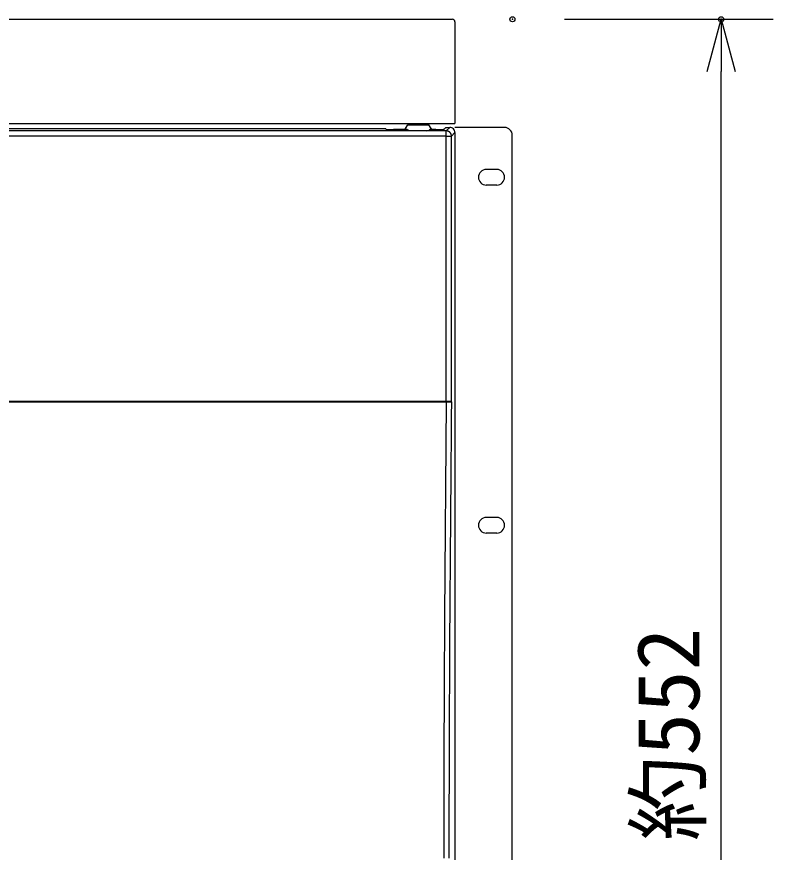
# Model space of a CAD drawing. Units: millimetres, scale not verified. Extents: x -62 to 62, y -116 to 117.
# Drawn here: x -23.14 to 5.86, y 44.98 to 77.03 of the extents above; entities that cross this region are included whole.
import ezdxf
from ezdxf.enums import TextEntityAlignment as Align

# ---------------------------------------------------------------- set-up
doc = ezdxf.new("R2010")
doc.units = ezdxf.units.MM
doc.header["$LTSCALE"] = 0.392256
doc.header["$PDMODE"] = 32
doc.header["$PDSIZE"] = 0.196
for name, color, linetype in [('0-2_GAIKEI', 1, 'Continuous'), ('0-3_WAKU', 3, 'Continuous'), ('0-4_DEFPOINTS', 7, 'Continuous')]:
    doc.layers.add(name, color=color, linetype=linetype)
doc.styles.add('ＭＳ ゴシック', font='')
doc.styles.get('ＭＳ ゴシック').set_extended_font_data('MS Gothic')

# ---------------------------------------------------------------- blocks, each defined once
blk = doc.blocks.new('_OPEN30')
at = {"layer": '0-4_DEFPOINTS'}
blk.add_line((0, 0), (-1, 0), dxfattribs=at)
blk.add_lwpolyline([(-1, 0.2679), (0, 0), (-1, -0.2679)], dxfattribs=at)

msp = doc.modelspace()

# ---------------------------------------------------------------- linework, layer by layer
at = {"layer": '0-2_GAIKEI', "color": 7}
for p, q in [((-49.8457, 76.9312), (-6.4457, 76.9312)), ((-6.3457, 76.8312), (-6.3457, 72.9312)), ((-49.9457, 72.9312), (-6.3457, 72.9312)), ((-8.24, 72.7398), (-8.1457, 72.8812)), ((-8.1457, 72.8812), (-7.3457, 72.8812)), ((-7.2514, 72.7398), (-7.3457, 72.8812)), ((-6.6962, 72.7812), (-6.7605, 72.7169)), ((-6.6962, 72.7812), (-6.5455, 72.7812)), ((-4.4457, 72.7814), (-6.3457, 72.7814)), ((-8.9957, 72.733), (-47.2957, 72.733)), ((-8.9957, 72.733), (-8.9957, 72.7177)), ((-8.1788, 72.6966), (-8.6957, 72.6966)), ((-8.2688, 72.6966), (-8.2457, 72.7312)), ((-8.24, 72.7398), (-8.2457, 72.7312)), ((-8.1788, 72.6966), (-8.1438, 72.6623)), ((-8.1431, 72.6619), (-8.1438, 72.6623)), ((-8.1371, 72.6607), (-8.1431, 72.6619)), ((-8.1156, 72.6589), (-8.1371, 72.6607)), ((-8.0439, 72.6573), (-8.1156, 72.6589)), ((-7.4476, 72.6573), (-8.0439, 72.6573)), ((-7.4476, 72.6573), (-7.3759, 72.6589)), ((-7.3759, 72.6589), (-7.3544, 72.6607)), ((-7.3544, 72.6607), (-7.3484, 72.6619)), ((-7.3484, 72.6619), (-7.3476, 72.6623)), ((-7.3476, 72.6623), (-7.3126, 72.6966)), ((-7.0702, 72.6966), (-7.3126, 72.6966)), ((-7.2514, 72.7398), (-7.2457, 72.7312)), ((-7.2226, 72.6966), (-7.2457, 72.7312)), ((-6.3457, 72.5815), (-6.3457, 28.6809)), ((-4.1457, 28.8813), (-4.1457, 72.4814)), ((-6.6801, 62.2812), (-6.6801, 62.2569)), ((-6.6801, 62.2812), (-6.5323, 62.2812)), ((-6.6801, 62.2569), (-6.5452, 62.2553)), ((-6.5452, 62.2553), (-6.4944, 62.2531)), ((-6.5323, 62.2812), (-6.5078, 62.2794)), ((-6.5078, 62.2794), (-6.496, 62.2762)), ((-6.496, 62.2762), (-6.4869, 62.2704)), ((-6.4944, 62.2531), (-6.4824, 62.2519)), ((-6.4824, 62.2519), (-6.4809, 62.2515)), ((-6.4809, 62.2515), (-6.48, 62.2512)), ((-6.48, 62.2512), (-6.4773, 62.2512))]:
    msp.add_line(p, q, dxfattribs=at)
at = {"layer": '0-2_GAIKEI'}
for p, q in [((-6.677, 72.6496), (-6.5455, 72.7812)), ((-6.677, 72.6496), (-49.6144, 72.6496)), ((-6.677, 72.4499), (-6.677, 72.6496)), ((-6.4773, 72.4499), (-6.3457, 72.5815)), ((-6.4773, 62.2512), (-6.4773, 72.4499)), ((-4.7407, 71.1713), (-5.1407, 71.1713)), ((-4.7407, 70.5713), (-5.1407, 70.5713)), ((-49.6114, 62.2812), (-6.6801, 62.2812)), ((-49.6114, 62.2569), (-6.6801, 62.2569)), ((-4.7407, 57.8213), (-5.1407, 57.8213)), ((-4.7407, 57.2213), (-5.1407, 57.2213))]:
    msp.add_line(p, q, dxfattribs=at)
for points in [[(-6.677, 72.4499), (-49.6144, 72.4499), (-49.6144, 72.6496)], [(-6.6513, 72.6478), (-6.6531, 72.648), (-6.6549, 72.6482), (-6.6568, 72.6483), (-6.6586, 72.6485), (-6.6604, 72.6486), (-6.6623, 72.6488), (-6.6641, 72.6489), (-6.666, 72.649), (-6.6678, 72.6491), (-6.6696, 72.6492), (-6.6715, 72.6494), (-6.6733, 72.6495), (-6.6752, 72.6496), (-6.677, 72.6496)], [(-6.677, 62.2812), (-6.677, 72.4499), (-6.4773, 72.4499)], [(-6.5832, 72.626), (-6.5848, 72.6268), (-6.5864, 72.6277), (-6.5881, 72.6285), (-6.5897, 72.6293), (-6.5914, 72.6301), (-6.5931, 72.6309), (-6.5947, 72.6317), (-6.5964, 72.6324), (-6.5981, 72.6332), (-6.5998, 72.6339), (-6.6015, 72.6346), (-6.6032, 72.6353), (-6.6049, 72.636), (-6.6067, 72.6366), (-6.6084, 72.6373), (-6.6101, 72.6379), (-6.6119, 72.6385), (-6.6136, 72.6392), (-6.6153, 72.6397), (-6.6171, 72.6403), (-6.6189, 72.6409), (-6.6206, 72.6414), (-6.6224, 72.6419), (-6.6242, 72.6424), (-6.626, 72.6429), (-6.6277, 72.6434), (-6.6295, 72.6439), (-6.6313, 72.6443), (-6.6331, 72.6447), (-6.6349, 72.6451), (-6.6367, 72.6455), (-6.6385, 72.6458), (-6.6403, 72.6462), (-6.6422, 72.6465), (-6.644, 72.6468), (-6.6458, 72.6471), (-6.6476, 72.6473), (-6.6494, 72.6475), (-6.6513, 72.6478)], [(-6.5272, 72.5815), (-6.5284, 72.5829), (-6.5296, 72.5843), (-6.5309, 72.5856), (-6.5321, 72.587), (-6.5334, 72.5883), (-6.5347, 72.5896), (-6.536, 72.591), (-6.5373, 72.5923), (-6.5386, 72.5935), (-6.54, 72.5948), (-6.5413, 72.5961), (-6.5427, 72.5973), (-6.544, 72.5986), (-6.5454, 72.5998), (-6.5468, 72.601), (-6.5482, 72.6022), (-6.5496, 72.6034), (-6.551, 72.6045), (-6.5525, 72.6057), (-6.5539, 72.6068), (-6.5554, 72.608), (-6.5568, 72.6091), (-6.5583, 72.6102), (-6.5598, 72.6113), (-6.5613, 72.6124), (-6.5628, 72.6134), (-6.5643, 72.6145), (-6.5658, 72.6155), (-6.5674, 72.6165), (-6.5689, 72.6176), (-6.5704, 72.6185), (-6.572, 72.6195), (-6.5736, 72.6205), (-6.5752, 72.6214), (-6.5767, 72.6224), (-6.5783, 72.6233), (-6.5799, 72.6242), (-6.5816, 72.6251), (-6.5832, 72.626)], [(-6.4903, 72.5203), (-6.491, 72.522), (-6.4916, 72.5237), (-6.4923, 72.5254), (-6.493, 72.5271), (-6.4938, 72.5288), (-6.4945, 72.5305), (-6.4953, 72.5322), (-6.496, 72.5339), (-6.4968, 72.5355), (-6.4976, 72.5372), (-6.4984, 72.5389), (-6.4993, 72.5405), (-6.5001, 72.5421), (-6.501, 72.5438), (-6.5018, 72.5454), (-6.5027, 72.547), (-6.5036, 72.5486), (-6.5046, 72.5502), (-6.5055, 72.5518), (-6.5065, 72.5534), (-6.5074, 72.5549), (-6.5084, 72.5565), (-6.5094, 72.558), (-6.5104, 72.5596), (-6.5114, 72.5611), (-6.5125, 72.5626), (-6.5135, 72.5642), (-6.5146, 72.5657), (-6.5157, 72.5672), (-6.5167, 72.5686), (-6.5178, 72.5701), (-6.519, 72.5716), (-6.5201, 72.573), (-6.5212, 72.5745), (-6.5224, 72.5759), (-6.5236, 72.5773), (-6.5248, 72.5788), (-6.526, 72.5802), (-6.5272, 72.5815)], [(-6.4773, 72.4499), (-6.4774, 72.4518), (-6.4775, 72.4536), (-6.4776, 72.4555), (-6.4777, 72.4573), (-6.4778, 72.4591), (-6.4779, 72.461), (-6.478, 72.4628), (-6.4782, 72.4647), (-6.4783, 72.4665), (-6.4785, 72.4683), (-6.4786, 72.4702), (-6.4788, 72.472), (-6.479, 72.4738), (-6.4792, 72.4757), (-6.4794, 72.4775), (-6.4796, 72.4793), (-6.4799, 72.4811), (-6.4802, 72.483), (-6.4805, 72.4848), (-6.4808, 72.4866), (-6.4811, 72.4884), (-6.4815, 72.4902), (-6.4818, 72.492), (-6.4822, 72.4938), (-6.4826, 72.4956), (-6.4831, 72.4974), (-6.4835, 72.4992), (-6.484, 72.501), (-6.4845, 72.5028), (-6.485, 72.5045), (-6.4855, 72.5063), (-6.4861, 72.5081), (-6.4866, 72.5098), (-6.4872, 72.5116), (-6.4878, 72.5133), (-6.4884, 72.5151), (-6.489, 72.5168), (-6.4897, 72.5186), (-6.4903, 72.5203)], [(-6.6801, 62.2569), (-6.6846, 61.7098), (-6.6891, 61.1626), (-6.6936, 60.6154), (-6.6981, 60.0682), (-6.7026, 59.521), (-6.7069, 58.9738), (-6.7113, 58.4266), (-6.7155, 57.8794), (-6.7197, 57.3322), (-6.7238, 56.785), (-6.7279, 56.2378), (-6.7318, 55.6906), (-6.7356, 55.1434), (-6.7392, 54.5962), (-6.7428, 54.049), (-6.7462, 53.5018), (-6.7494, 52.9546), (-6.7525, 52.4074), (-6.7554, 51.8602), (-6.7581, 51.313), (-6.7607, 50.7658), (-6.763, 50.2186), (-6.7651, 49.6714), (-6.7671, 49.1242), (-6.7688, 48.577), (-6.7702, 48.0298), (-6.7714, 47.4826), (-6.7725, 46.9354), (-6.7733, 46.3882), (-6.7739, 45.841), (-6.7743, 45.2937), (-6.7745, 44.7465)], [(-6.48, 62.2512), (-6.4846, 61.7045), (-6.4891, 61.1577), (-6.4936, 60.611), (-6.4981, 60.0642), (-6.5026, 59.5175), (-6.507, 58.9707), (-6.5113, 58.424), (-6.5156, 57.8772), (-6.5198, 57.3304), (-6.5239, 56.7837), (-6.528, 56.2369), (-6.5319, 55.6902), (-6.5357, 55.1434), (-6.5394, 54.5967), (-6.5429, 54.0499), (-6.5463, 53.5032), (-6.5496, 52.9564), (-6.5527, 52.4097), (-6.5556, 51.8629), (-6.5583, 51.3161), (-6.5609, 50.7694), (-6.5632, 50.2226), (-6.5654, 49.6759), (-6.5673, 49.1291), (-6.569, 48.5824), (-6.5705, 48.0356), (-6.5717, 47.4888), (-6.5727, 46.9421), (-6.5735, 46.3953), (-6.5741, 45.8485), (-6.5746, 45.3018), (-6.5748, 44.755)]]:
    msp.add_lwpolyline(points, dxfattribs=at)
at = {"layer": '0-2_GAIKEI', "color": 7}
for points in [[(-8.9957, 72.7177), (-8.9944, 72.7167), (-8.9931, 72.7157), (-8.9918, 72.7148), (-8.9905, 72.714), (-8.9891, 72.7132), (-8.9877, 72.7125), (-8.9862, 72.712), (-8.9847, 72.7116), (-8.9831, 72.7113), (-8.9815, 72.711), (-8.98, 72.7108), (-8.9784, 72.7106), (-8.9768, 72.7103), (-8.9752, 72.7101), (-8.9736, 72.7099), (-8.972, 72.7096), (-8.9705, 72.7094), (-8.9689, 72.7091), (-8.9673, 72.7089), (-8.9658, 72.7086), (-8.9642, 72.7084), (-8.9626, 72.7081), (-8.9611, 72.7079), (-8.9595, 72.7077), (-8.9579, 72.7074), (-8.9563, 72.7072), (-8.9547, 72.707), (-8.9532, 72.7068), (-8.9516, 72.7066), (-8.95, 72.7064), (-8.9484, 72.7062), (-8.9468, 72.7061), (-8.9453, 72.7059), (-8.9437, 72.7057), (-8.9421, 72.7056), (-8.9405, 72.7054), (-8.9389, 72.7053), (-8.9373, 72.7051), (-8.9358, 72.705)], [(-8.9358, 72.705), (-8.9342, 72.7048), (-8.9326, 72.7047), (-8.931, 72.7046), (-8.9294, 72.7044), (-8.9278, 72.7043), (-8.9262, 72.7042), (-8.9247, 72.704), (-8.9231, 72.7039), (-8.9215, 72.7038), (-8.9199, 72.7037), (-8.9183, 72.7035), (-8.9167, 72.7034), (-8.9151, 72.7033), (-8.9136, 72.7032), (-8.912, 72.7031), (-8.9104, 72.703), (-8.9088, 72.7028), (-8.9072, 72.7027), (-8.9056, 72.7026), (-8.904, 72.7025), (-8.9024, 72.7024), (-8.9009, 72.7023), (-8.8993, 72.7022), (-8.8977, 72.7021), (-8.8961, 72.702), (-8.8945, 72.7019), (-8.8929, 72.7018), (-8.8913, 72.7017), (-8.8897, 72.7016), (-8.8882, 72.7015), (-8.8866, 72.7014), (-8.885, 72.7013), (-8.8834, 72.7012), (-8.8818, 72.7011), (-8.8802, 72.701), (-8.8786, 72.7009), (-8.877, 72.7008), (-8.8754, 72.7008), (-8.8739, 72.7007)], [(-8.8739, 72.7007), (-8.8723, 72.7006), (-8.8707, 72.7005), (-8.8691, 72.7004), (-8.8675, 72.7004), (-8.8659, 72.7003), (-8.8643, 72.7002), (-8.8627, 72.7001), (-8.8611, 72.7001), (-8.8596, 72.7), (-8.858, 72.6999), (-8.8564, 72.6998), (-8.8548, 72.6998), (-8.8532, 72.6997), (-8.8516, 72.6996), (-8.85, 72.6996), (-8.8484, 72.6995), (-8.8468, 72.6994), (-8.8453, 72.6994), (-8.8437, 72.6993), (-8.8421, 72.6992), (-8.8405, 72.6992), (-8.8389, 72.6991), (-8.8373, 72.6991), (-8.8357, 72.699), (-8.8341, 72.6989), (-8.8325, 72.6989), (-8.8309, 72.6988), (-8.8294, 72.6988), (-8.8278, 72.6987), (-8.8262, 72.6987), (-8.8246, 72.6986), (-8.823, 72.6986), (-8.8214, 72.6985), (-8.8198, 72.6985), (-8.8182, 72.6984), (-8.8166, 72.6984), (-8.815, 72.6983), (-8.8134, 72.6983), (-8.8119, 72.6982)], [(-8.8119, 72.6982), (-8.8103, 72.6982), (-8.8087, 72.6981), (-8.8071, 72.6981), (-8.8055, 72.698), (-8.8039, 72.698), (-8.8023, 72.6979), (-8.8007, 72.6979), (-8.7991, 72.6979), (-8.7975, 72.6978), (-8.796, 72.6978), (-8.7944, 72.6977), (-8.7928, 72.6977), (-8.7912, 72.6977), (-8.7896, 72.6976), (-8.788, 72.6976), (-8.7864, 72.6975), (-8.7848, 72.6975), (-8.7832, 72.6975), (-8.7816, 72.6974), (-8.78, 72.6974), (-8.7785, 72.6974), (-8.7769, 72.6973), (-8.7753, 72.6973), (-8.7737, 72.6973), (-8.7721, 72.6973), (-8.7705, 72.6972), (-8.7689, 72.6972), (-8.7673, 72.6972), (-8.7657, 72.6971), (-8.7641, 72.6971), (-8.7625, 72.6971), (-8.761, 72.6971), (-8.7594, 72.697), (-8.7578, 72.697), (-8.7562, 72.697), (-8.7546, 72.697), (-8.753, 72.697), (-8.7514, 72.6969), (-8.7498, 72.6969)], [(-8.7498, 72.6969), (-8.7482, 72.6969), (-8.7466, 72.6969), (-8.745, 72.6968), (-8.7435, 72.6968), (-8.7419, 72.6968), (-8.7403, 72.6968), (-8.7387, 72.6968), (-8.7371, 72.6968), (-8.7355, 72.6967), (-8.7339, 72.6967), (-8.7323, 72.6967), (-8.7307, 72.6967), (-8.7291, 72.6967), (-8.7275, 72.6967), (-8.726, 72.6967), (-8.7244, 72.6967), (-8.7228, 72.6966), (-8.7212, 72.6966), (-8.7196, 72.6966), (-8.718, 72.6966), (-8.7164, 72.6966), (-8.7148, 72.6966), (-8.7132, 72.6966), (-8.7116, 72.6966), (-8.71, 72.6966), (-8.7085, 72.6966), (-8.7069, 72.6966), (-8.7053, 72.6966), (-8.7037, 72.6966), (-8.7021, 72.6966), (-8.7005, 72.6966), (-8.6989, 72.6966), (-8.6973, 72.6966), (-8.6957, 72.6966), (-8.6957, 72.6966)], [(-7.0702, 72.6966), (-7.0683, 72.6966), (-7.0665, 72.6966), (-7.0647, 72.6966), (-7.0628, 72.6966), (-7.061, 72.6966), (-7.0592, 72.6966), (-7.0573, 72.6966), (-7.0555, 72.6966), (-7.0537, 72.6966), (-7.0518, 72.6966), (-7.05, 72.6966), (-7.0482, 72.6966), (-7.0463, 72.6967), (-7.0445, 72.6967), (-7.0427, 72.6967), (-7.0409, 72.6967), (-7.039, 72.6967), (-7.0372, 72.6967), (-7.0354, 72.6967), (-7.0335, 72.6967), (-7.0317, 72.6968), (-7.0299, 72.6968), (-7.028, 72.6968), (-7.0262, 72.6968), (-7.0244, 72.6968), (-7.0225, 72.6968), (-7.0207, 72.6969), (-7.0189, 72.6969), (-7.0171, 72.6969), (-7.0152, 72.6969), (-7.0134, 72.6969), (-7.0116, 72.697), (-7.0097, 72.697), (-7.0079, 72.697), (-7.0061, 72.697), (-7.0042, 72.6971), (-7.0024, 72.6971), (-7.0006, 72.6971), (-6.9987, 72.6972)], [(-6.9987, 72.6972), (-6.9969, 72.6972), (-6.9951, 72.6972), (-6.9933, 72.6973), (-6.9914, 72.6973), (-6.9896, 72.6973), (-6.9878, 72.6974), (-6.9859, 72.6974), (-6.9841, 72.6974), (-6.9823, 72.6975), (-6.9804, 72.6975), (-6.9786, 72.6976), (-6.9768, 72.6976), (-6.9749, 72.6976), (-6.9731, 72.6977), (-6.9713, 72.6977), (-6.9695, 72.6978), (-6.9676, 72.6978), (-6.9658, 72.6979), (-6.964, 72.6979), (-6.9621, 72.698), (-6.9603, 72.698), (-6.9585, 72.6981), (-6.9566, 72.6981), (-6.9548, 72.6982), (-6.953, 72.6982), (-6.9511, 72.6983), (-6.9493, 72.6983), (-6.9475, 72.6984), (-6.9457, 72.6984), (-6.9438, 72.6985), (-6.942, 72.6986), (-6.9402, 72.6986), (-6.9383, 72.6987), (-6.9365, 72.6987), (-6.9347, 72.6988), (-6.9328, 72.6989), (-6.931, 72.6989), (-6.9292, 72.699), (-6.9274, 72.6991)], [(-6.9274, 72.6991), (-6.9255, 72.6991), (-6.9237, 72.6992), (-6.9219, 72.6993), (-6.92, 72.6993), (-6.9182, 72.6994), (-6.9164, 72.6995), (-6.9146, 72.6996), (-6.9127, 72.6996), (-6.9109, 72.6997), (-6.9091, 72.6998), (-6.9072, 72.6999), (-6.9054, 72.7), (-6.9036, 72.7), (-6.9017, 72.7001), (-6.8999, 72.7002), (-6.8981, 72.7003), (-6.8963, 72.7004), (-6.8944, 72.7005), (-6.8926, 72.7006), (-6.8908, 72.7006), (-6.8889, 72.7007), (-6.8871, 72.7008), (-6.8853, 72.7009), (-6.8835, 72.701), (-6.8816, 72.7011), (-6.8798, 72.7012), (-6.878, 72.7013), (-6.8761, 72.7014), (-6.8743, 72.7015), (-6.8725, 72.7016), (-6.8707, 72.7018), (-6.8688, 72.7019), (-6.867, 72.702), (-6.8652, 72.7021), (-6.8633, 72.7022), (-6.8615, 72.7023), (-6.8597, 72.7024), (-6.8579, 72.7026), (-6.856, 72.7027)], [(-6.856, 72.7027), (-6.8542, 72.7028), (-6.8524, 72.7029), (-6.8506, 72.7031), (-6.8487, 72.7032), (-6.8469, 72.7033), (-6.8451, 72.7035), (-6.8433, 72.7036), (-6.8414, 72.7037), (-6.8396, 72.7039), (-6.8378, 72.704), (-6.836, 72.7042), (-6.8341, 72.7043), (-6.8323, 72.7045), (-6.8305, 72.7046), (-6.8287, 72.7048), (-6.8268, 72.7049), (-6.825, 72.7051), (-6.8232, 72.7052), (-6.8214, 72.7054), (-6.8195, 72.7056), (-6.8177, 72.7058), (-6.8159, 72.7059), (-6.8141, 72.7061), (-6.8122, 72.7063), (-6.8104, 72.7065), (-6.8086, 72.7067), (-6.8068, 72.7069), (-6.805, 72.7071), (-6.8032, 72.7074), (-6.8013, 72.7076), (-6.7995, 72.7078), (-6.7977, 72.7081), (-6.7959, 72.7083), (-6.7941, 72.7086), (-6.7923, 72.7088), (-6.7905, 72.7091), (-6.7886, 72.7094), (-6.7868, 72.7097), (-6.785, 72.7099)], [(-6.785, 72.7099), (-6.7832, 72.7102), (-6.7814, 72.7105), (-6.7796, 72.7107), (-6.7778, 72.711), (-6.776, 72.7113), (-6.7742, 72.7117), (-6.7724, 72.7121), (-6.7706, 72.7126), (-6.7689, 72.7132), (-6.7672, 72.7138), (-6.7655, 72.7145), (-6.7638, 72.7153), (-6.7622, 72.7161), (-6.7605, 72.7169)], [(-6.4822, 62.2625), (-6.4823, 62.2628), (-6.4825, 62.2631), (-6.4826, 62.2633), (-6.4827, 62.2636), (-6.4828, 62.2639), (-6.4829, 62.2641), (-6.4831, 62.2644), (-6.4832, 62.2647), (-6.4833, 62.2649), (-6.4835, 62.2652), (-6.4836, 62.2655), (-6.4838, 62.2657), (-6.4839, 62.266), (-6.4841, 62.2662), (-6.4842, 62.2665), (-6.4844, 62.2667), (-6.4845, 62.267), (-6.4847, 62.2672), (-6.4848, 62.2675), (-6.485, 62.2677), (-6.4852, 62.268), (-6.4854, 62.2682), (-6.4855, 62.2685), (-6.4857, 62.2687), (-6.4859, 62.2689), (-6.486, 62.2692), (-6.4862, 62.2694), (-6.4864, 62.2697), (-6.4866, 62.2699), (-6.4868, 62.2701), (-6.4869, 62.2704)], [(-6.48, 62.2512), (-6.48, 62.2515), (-6.4801, 62.2518), (-6.4801, 62.2521), (-6.4801, 62.2524), (-6.4801, 62.2527), (-6.4801, 62.253), (-6.4801, 62.2533), (-6.4802, 62.2536), (-6.4802, 62.2539), (-6.4802, 62.2542), (-6.4802, 62.2545), (-6.4803, 62.2548), (-6.4803, 62.2551), (-6.4803, 62.2554), (-6.4804, 62.2557), (-6.4804, 62.2559), (-6.4804, 62.2562), (-6.4805, 62.2565), (-6.4805, 62.2568), (-6.4806, 62.2571), (-6.4807, 62.2574), (-6.4807, 62.2577), (-6.4808, 62.258), (-6.4809, 62.2583), (-6.4809, 62.2586), (-6.481, 62.2588), (-6.4811, 62.2591), (-6.4812, 62.2594), (-6.4812, 62.2597), (-6.4813, 62.26), (-6.4814, 62.2603), (-6.4815, 62.2606), (-6.4816, 62.2608), (-6.4817, 62.2611), (-6.4818, 62.2614), (-6.4819, 62.2617), (-6.482, 62.262), (-6.4821, 62.2622), (-6.4822, 62.2625)]]:
    msp.add_lwpolyline(points, dxfattribs=at)
for centre, radius, start, end in [((-6.4457, 76.8312), 0.1, 0, 90), ((-6.5453, 72.5816), 0.1996, 359.96452, 90.03548), ((-4.4457, 72.4814), 0.3, 0, 90), ((-6.5108, 62.2463), 0.0339, 8.31239, 45.20918)]:
    msp.add_arc(centre, radius, start, end, dxfattribs=at)
at = {"layer": '0-2_GAIKEI'}
for centre, start, end in [((-5.1407, 70.8713), 90, 270), ((-4.7407, 70.8713), 270, 90), ((-5.1407, 57.5213), 90, 270), ((-4.7407, 57.5213), 270, 90)]:
    msp.add_arc(centre, 0.3, start, end, dxfattribs=at)
at = {"layer": '0-3_WAKU'}
for p, q in [((-2.1405, 76.9312), (5.8595, 76.9312)), ((3.8595, 23.7812), (3.8595, 74.9312))]:
    msp.add_line(p, q, dxfattribs=at)
at = {"layer": '0-4_DEFPOINTS'}
for p in [(-4.1405, 76.9312), (3.8595, 76.9312)]:
    msp.add_point(p, dxfattribs=at)

# ---------------------------------------------------------------- block references
at = {"layer": '0-3_WAKU', "xscale": 2, "yscale": 2, "rotation": 90}
msp.add_blockref('_OPEN30', (3.8595, 76.9312), dxfattribs=at)

# ---------------------------------------------------------------- texts
at = {"layer": '0-3_WAKU', "style": 'ＭＳ ゴシック'}
msp.add_text('約552', height=2.404, rotation=90, dxfattribs=at).set_placement((3.75, 45.4028), align=Align.BOTTOM_LEFT)

doc.saveas('drawing.dxf')
